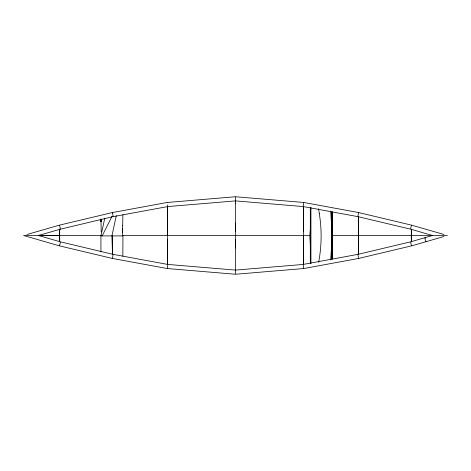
<?xml version="1.0" encoding="UTF-8"?>
<svg xmlns="http://www.w3.org/2000/svg" width="471" height="471" viewBox="0 0 471 471"><rect width="100%" height="100%" fill="white"/><g stroke="black" fill="none" stroke-linecap="round" stroke-linejoin="round"><path stroke-width="0.71" d="M59.699 229.118L59.699 231.856M59.699 241.57L59.699 232.05M167.476 235.5L167.493 206.516M235.5 270.03L235.506 239.433M235.506 223.001L235.506 247.999M303.524 235.5L303.507 264.484M358.366 254.54L358.402 235.965M358.402 235.5L358.366 216.46M331.937 258.973L331.937 212.05M332.126 211.767L332.126 259.262M411.301 230.019L411.301 240.981M122.843 256.2L122.931 235.906L122.36 233.21M122.584 232.662L122.625 228.788M122.595 231.002L122.584 232.674L122.678 225.744M310.931 207.446L310.931 263.577M310.312 263.672L310.312 207.352M122.678 225.774L122.902 214.699M331.831 241.411L331.831 230.272M310.583 223.843L310.189 234.252A64.038 31.251 90 0 0 310.189 237.519L310.589 247.711M167.753 264.949L167.7 265.55M303.247 206.062L303.66 202.972M113.069 254.882L112.428 257.914M357.931 216.118L358.578 213.063M330.707 259.88L332.031 239.221A108.73 99.646 90 0 0 332.061 233.392L330.707 211.143M167.647 266.027L167.517 266.969M167.458 267.363L167.346 268.005M116.272 215.712L111.915 235.906L112.528 254.634M104.797 218.173L100.906 235.906L100.929 251.832M102.183 235.906L112.057 216.254M26.982 234.505L59.081 225.232M411.919 245.768L444.018 236.495M59.175 225.209L112.104 212.615M358.896 258.385L411.825 245.791M112.21 212.592L167.093 202.489M303.907 268.511L358.79 258.408M167.299 202.459L235.323 196.76M235.677 274.24L303.701 268.541M39.005 235.706L59.699 235.5L39.005 235.294M38.434 235.5L23.574 235.5L59.081 245.768M38.993 235.5L101.353 235.5M122.878 235.5L310.389 235.5M331.649 235.5L432.225 235.5M432.566 235.5L447.426 235.5M100.953 235.906L122.913 235.906M235.677 196.76L303.701 202.459M167.299 268.541L235.323 274.24M303.907 202.489L358.79 212.592M112.21 258.408L167.093 268.511M358.896 212.615L411.825 225.209M59.175 245.791L112.104 258.385M411.919 225.232L444.018 234.505M358.572 257.925L357.931 254.882M112.422 213.063L112.61 213.675M112.669 213.905L112.952 215.212M303.654 268.005L303.247 264.961M318.526 208.718L319.332 213.398M113.011 215.6L113.069 216.118M167.641 204.944L167.676 205.25M167.729 205.733L167.753 206.062M100.929 218.909L101.012 221.747L100.953 219.58M100.947 219.498L101.206 231.962M331.896 212.339L332.026 251.196A210.973 42.137 -90 0 1 331.896 258.762M303.507 206.516L303.524 231.767M235.5 200.97L235.506 203.178M167.476 239.233L167.493 264.484M411.348 229.147L411.348 241.853M358.413 216.913L358.413 254.087M303.53 206.987L303.53 264.013M235.5 197.267L235.5 200.387M235.506 203.154L235.506 231.567M235.5 270.613L235.5 273.733M167.47 206.987L167.47 264.013M112.634 235.906L112.634 254.581M59.652 229.147L59.652 241.853M411.513 245.367A2.072 0.377 75.3 0 1 410.706 242.318M426.373 241.352A2.072 0.436 73.9 0 1 425.637 240.834A2.072 0.436 73.9 0 1 424.96 238.173A2.072 0.436 73.9 0 1 425.56 238.149M60.294 242.318A2.072 0.377 -75.3 0 1 59.487 245.367M59.487 225.633A2.072 0.377 75.3 0 1 60.294 228.682M410.706 228.682A2.072 0.377 -75.3 0 1 411.513 225.633M319.256 213.41A139.186 139.186 0 0 1 318.626 262.329M310.607 249.065A119.834 105.351 -89.4 0 1 310.63 225.409M60.182 229.224L38.457 235.5L60.182 241.776L113.016 254.346L167.747 264.425L235.5 270.101L303.253 264.425L357.984 254.346L410.818 241.776L432.543 235.5L410.818 229.224L357.984 216.654L303.253 206.575L235.5 200.899L167.747 206.575L113.016 216.654L60.182 229.224"/></g></svg>
